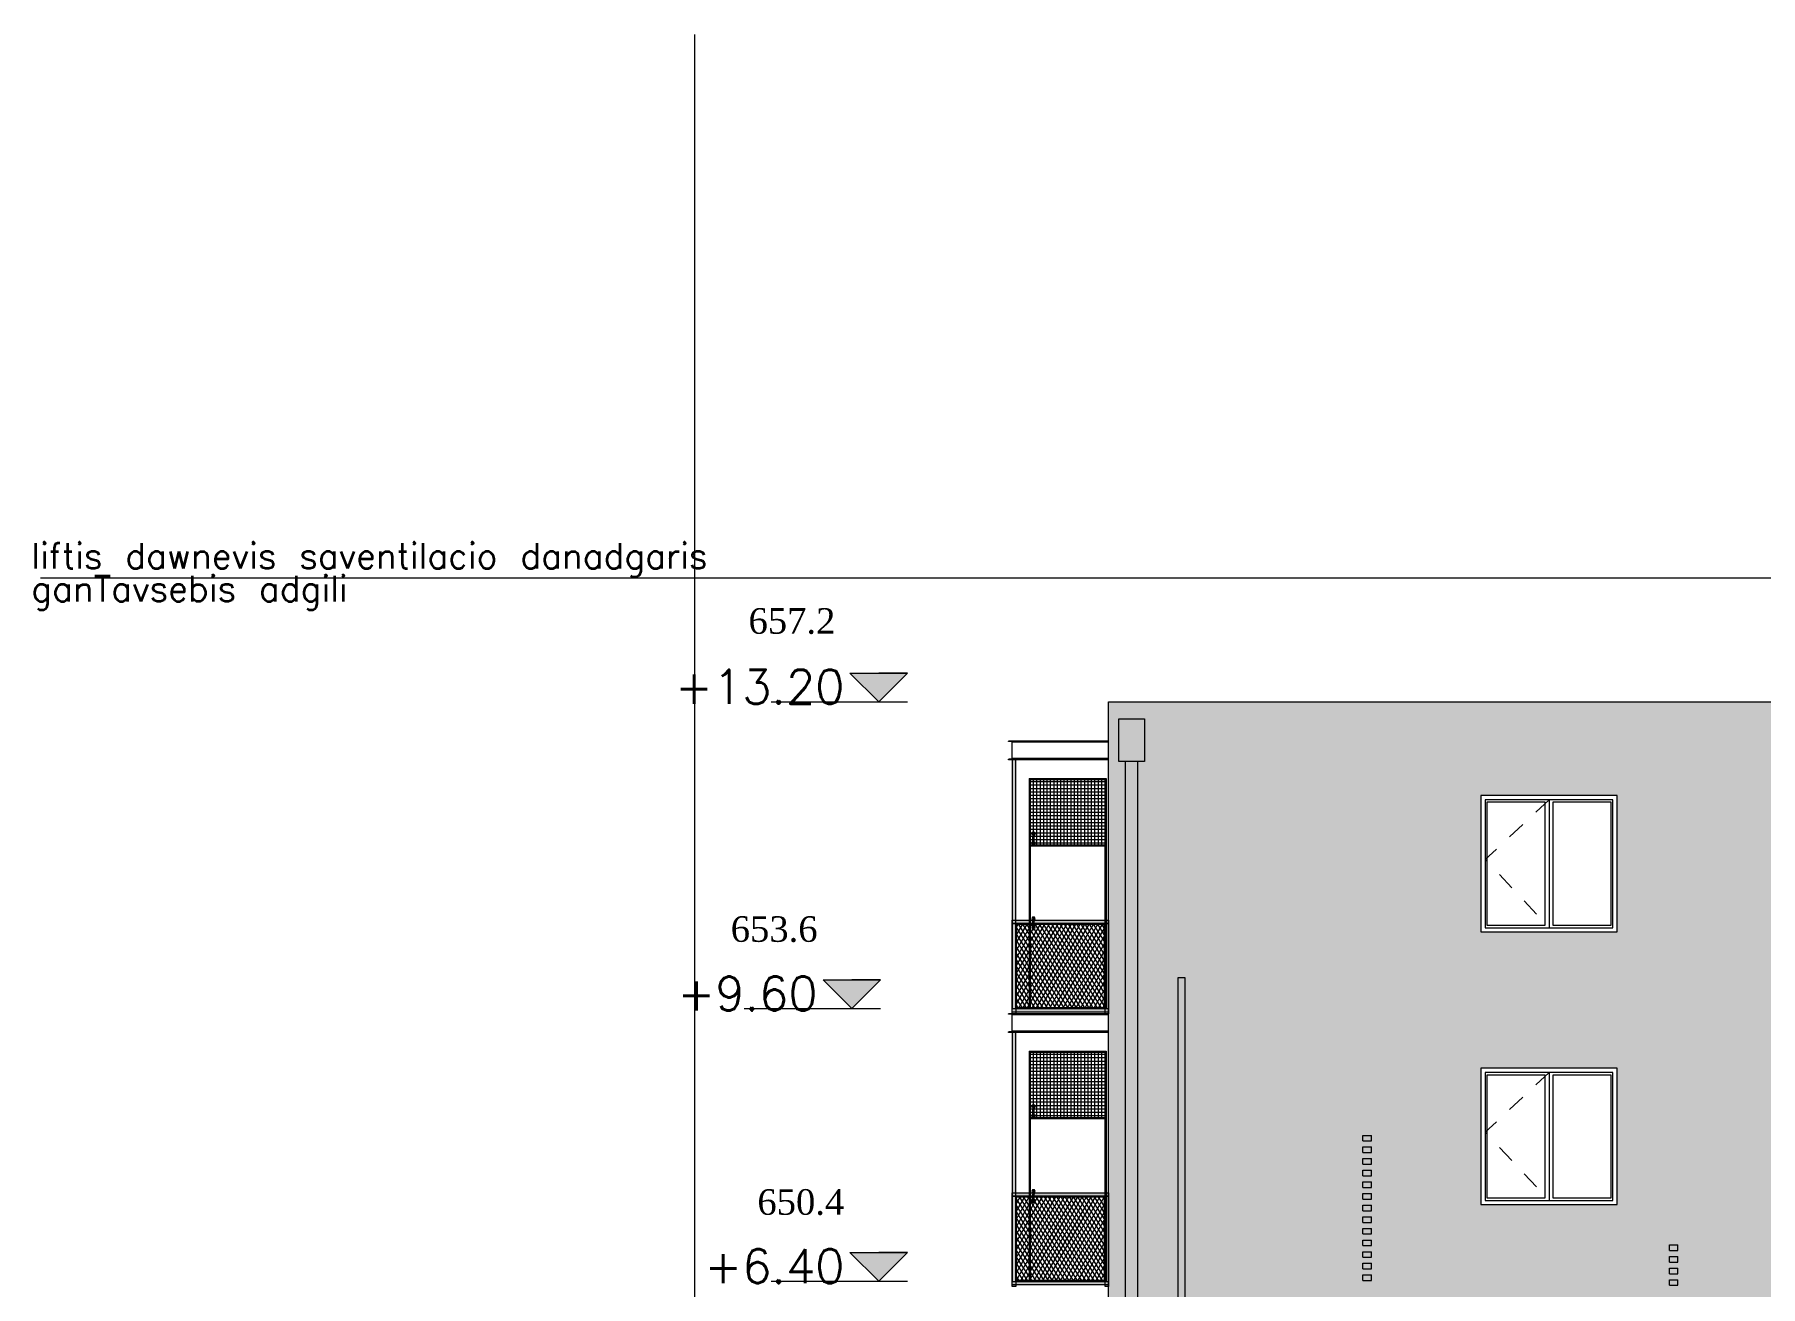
# Model space of a CAD drawing. Header units: millimetres. Extents: x 476244520 to 476657119, y 4620824743 to 4621446928.
# Drawn here: x 476599601 to 476619859, y 4621032306 to 4621046997 of the extents above; entities that cross this region are included whole.
import ezdxf

# ---------------------------------------------------------------- set-up
doc = ezdxf.new("R2010")
doc.units = ezdxf.units.MM
doc.header["$MEASUREMENT"] = 0
doc.linetypes.add('Dashed', pattern=[423.333333, 211.666667, -211.666667])
for name, color, linetype, lineweight in [('0_Pen_No__1_Pen_No__250', 7, 'Continuous', 0), ('0_Pen_No__250_Pen_No__142', 142, 'Continuous', 0), ('0_Pen_No__250_Pen_No__255', 255, 'Continuous', 0), ('0_Pen_No__250_Pen_No__7', 7, 'Continuous', 0), ('0_Pen_No__7_Pen_No__250', 7, 'Continuous', 0), ('2D Drafting - General_Pen_No__7_Pen_No__250', 7, 'Continuous', 0), ('Annotation - Text_Pen_No__7_Pen_No__7_Pen_No__142', 142, 'Continuous', 0), ('New_2D Drafting - General_Pen_No__250', 7, 'Continuous', 0), ('New_2D Drafting - General_Pen_No__30_Pen_No__9_Pen_No__9_Pen_No__255', 255, 'Continuous', 0), ('New_2D Drafting - General_Pen_No__30_Pen_No__9_Pen_No__9_Pen_No__7', 7, 'Continuous', 0), ('New_2D Drafting - General_Pen_No__4', 7, 'Continuous', 0), ('New_2D Drafting - General_Pen_No__7', 7, 'Continuous', 0), ('New_New_piketebi_Pen_No__7_Pen_No__1', 1, 'Continuous', 0), ('New_Structural - Bearing_Pen_No__1', 1, 'Continuous', 0), ('New_Structural - Bearing_Pen_No__250', 7, 'Continuous', 0), ('Structural - Bearing_Pen_No__7', 7, 'Continuous', 0), ('Structural - Bearing_Pen_No__7_Pen_No__7_Pen_No__250', 7, 'Continuous', 0), ('zoma_Pen_No__142', 142, 'Continuous', 0), ('zoma_Pen_No__1_Pen_No__142', 142, 'Continuous', 0), ('zoma_Pen_No__5_Pen_No__142', 142, 'Continuous', 0)]:
    doc.layers.add(name, color=color, linetype=linetype, lineweight=lineweight)
doc.layers.add('New_2D Drafting - General_Pen_No__254', color=7, linetype='Continuous', lineweight=0, true_color=0xcccccc)
doc.layers.add('New_2D Drafting - General_Pen_No__30_Pen_No__9_Pen_No__9_Pen_No__254', color=7, linetype='Continuous', lineweight=0, true_color=0xcccccc)
doc.layers.add('zoma', color=7, linetype='Continuous')
doc.layers.add('zoma_Pen_No__5', color=7, linetype='Continuous')
doc.styles.add('GENERATED_STYLE_2', font='arial.ttf')
doc.styles.add('GENERATED_STYLE_7', font='times.ttf')
doc.dimstyles.new('GENERATED_STYLE__1', dxfattribs={"dimtxt": 200, "dimasz": 64.421331, "dimexe": 0.18, "dimexo": 3, "dimgap": 0.09, "dimtad": 1, "dimtih": 1, "dimtoh": 1, "dimlfac": 0.001, "dimzin": 0, "dimdsep": 46, "dimtxsty": 'GENERATED_STYLE_2', "dimblk": 'ARROWHEAD_2', "dimblk1": 'ARROWHEAD_2', "dimblk2": 'ARROWHEAD_2', "dimcen": 0.09, "dimclrd": 142, "dimclre": 142, "dimclrt": 142, "dimadec": 0, "dimazin": 0, "dimtfac": 1, "dimtdec": 4, "dimtmove": 0, "dimatfit": 3, "dimfxl": 1, "dimtolj": 1, "dimtzin": 0, "dimarcsym": 0})
pattern_1 = [(0, (476844527.15, 4621385791.044), (0, 40), []), (90, (476844527.15, 4621385791.044), (-40, 0), [])]
pattern_2 = [(60, (476844527.15, 4621385791.044), (-38.971143, 22.5), []), (122.833095, (476844527.15, 4621385791.044), (36.8060797, 18.75), [])]

# ---------------------------------------------------------------- blocks, each defined once
blk = doc.blocks.new('*D762', base_point=(476844527, 4621385791))
at = {"layer": 'zoma_Pen_No__142', "color": 142, "linetype": 'Continuous', "lineweight": 0, "transparency": 16777216}
for p, q in [((476612236, 4621021917), (476612277, 4621021917)), ((476612302, 4621021959), (476612253, 4621021874)), ((476612277, 4621021853), (476612277, 4621021980)), ((476612277, 4621021917), (476612677, 4621021917)), ((476612702, 4621021959), (476612653, 4621021874)), ((476612677, 4621021853), (476612677, 4621021980))]:
    blk.add_line(p, q, dxfattribs=at)
at = {"layer": 'zoma_Pen_No__142', "color": 142, "lineweight": 0, "transparency": 16777216, "insert": (476611721, 4621021957), "char_height": 200, "attachment_point": 7, "style": 'GENERATED_STYLE_2'}
blk.add_mtext('\\A1;{\\pql;\\fArial CYR|b0|i0|c204|p34;0.40}', dxfattribs=at)
blk = doc.blocks.new('ARROWHEAD_2')
at = {"color": 0, "linetype": 'Continuous', "lineweight": 0}
for p, q in [((0, 0), (-1, 0)), ((-0.38, -0.66), (0.38, 0.66))]:
    blk.add_line(p, q, dxfattribs=at)
blk = doc.blocks.new('*D763', base_point=(476844527, 4621385791))
at = {"layer": 'zoma_Pen_No__142', "color": 142, "linetype": 'Continuous', "lineweight": 0, "transparency": 16777216}
for p, q in [((476612702, 4621021959), (476612653, 4621021874)), ((476612677, 4621021853), (476612677, 4621021980)), ((476612677, 4621021917), (476619177, 4621021917)), ((476619201, 4621021959), (476619153, 4621021874)), ((476619177, 4621021853), (476619177, 4621021980))]:
    blk.add_line(p, q, dxfattribs=at)
at = {"layer": 'zoma_Pen_No__142', "color": 142, "lineweight": 0, "transparency": 16777216, "char_height": 200, "attachment_point": 7, "style": 'GENERATED_STYLE_2'}
for s, insert in [('\\A1;{\\pql;\\fArial CYR|b0|i0|c204|p34;6.50}', (476615661, 4621021957)), ('\\A1;{\\pql;\\fArial CYR|b0|i0|c204|p34;0.40}', (476618620, 4621021957))]:
    blk.add_mtext(s, dxfattribs=dict(at, insert=insert))
blk = doc.blocks.new('*D764', base_point=(476844527, 4621385791))
at = {"layer": 'zoma_Pen_No__142', "color": 142, "linetype": 'Continuous', "lineweight": 0, "transparency": 16777216}
for p, q in [((476619201, 4621021959), (476619153, 4621021874)), ((476619177, 4621021853), (476619177, 4621021980)), ((476619177, 4621021917), (476619576, 4621021917)), ((476619601, 4621021959), (476619552, 4621021874)), ((476619576, 4621021853), (476619576, 4621021980))]:
    blk.add_line(p, q, dxfattribs=at)
blk = doc.blocks.new('Line_17', base_point=(476625957, 4621040618))
at = {"layer": 'zoma_Pen_No__5_Pen_No__142', "color": 142, "linetype": 'Continuous', "lineweight": 0}
blk.add_line((476625857, 4621040618), (476599671, 4621040618), dxfattribs=at)

msp = doc.modelspace()

# ---------------------------------------------------------------- hatches: boundary and pattern name
at = {"layer": '0_Pen_No__250_Pen_No__142', "linetype": 'Continuous', "lineweight": 0}
for points in [[(476609509.976, 4621039166.379), (476609172.448, 4621039504.073), (476609847.67, 4621039503.908)], [(476609194.234, 4621035566.785), (476608856.706, 4621035904.479), (476609531.928, 4621035904.314)], [(476609509.959, 4621032366.785), (476609172.43, 4621032704.479), (476609847.652, 4621032704.314)]]:
    msp.add_hatch(color=142, dxfattribs=at).paths.add_polyline_path(points)
at = {"layer": '0_Pen_No__250_Pen_No__255', "linetype": 'Continuous', "lineweight": 0, "true_color": 0x3f3f3f}
msp.add_hatch(color=250, dxfattribs=at).paths.add_polyline_path([(476613022.355, 4621023778.606), (476613022.681, 4621035931.235), (476613102.68, 4621035931.235), (476613102.68, 4621035828.834), (476613102.68, 4621023778.606)])
at = {"layer": 'New_2D Drafting - General_Pen_No__254', "linetype": 'Continuous', "lineweight": 0, "true_color": 0xcccccc}
h = msp.add_hatch(dxfattribs=at)
h.set_pattern_fill('GRID_100X100', color=254, style=0, pattern_type=2)
h.set_pattern_definition(pattern_1)
h.paths.add_polyline_path([(476612165.163, 4621037486.029), (476611289.165, 4621037486.029), (476611289.165, 4621038254.029), (476612165.163, 4621038254.029)])
h = msp.add_hatch(dxfattribs=at)
h.set_pattern_fill('GRID_100X100', color=254, style=0, pattern_type=2)
h.set_pattern_definition(pattern_1)
h.paths.add_polyline_path([(476612165.163, 4621034286.029), (476611289.165, 4621034286.029), (476611289.165, 4621035054.029), (476612165.163, 4621035054.029)])
at = {"layer": 'New_2D Drafting - General_Pen_No__30_Pen_No__9_Pen_No__9_Pen_No__254', "linetype": 'Continuous', "lineweight": 0, "true_color": 0xcccccc}
h = msp.add_hatch(dxfattribs=at)
h.set_pattern_fill('BRICK___RUNNING_BOND', color=254, style=0, pattern_type=2)
h.set_pattern_definition([(0, (476622876.87, 4621034175.24), (0, 66.64), []), (90, (476622876.87, 4621034175.24), (-244.8, 0), [66.64, -66.64]), (90, (476622999.27, 4621034241.88), (-244.8, 0), [66.64, -66.64])])
h.paths.add_polyline_path([(476630047.219, 4621038706.026), (476630047.226, 4621028596.024), (476629976.822, 4621028596.024), (476629976.822, 4621025966.681), (476629972.268, 4621025966.024), (476612277.162, 4621025966.024), (476612207.162, 4621025966.024), (476612207.162, 4621029166.014), (476612207.162, 4621039165.621), (476630047.219, 4621039165.617)])
h.paths.add_polyline_path([(476621777.992, 4621031666.024), (476620177.559, 4621031666.024), (476620177.559, 4621030066.024), (476621777.992, 4621030066.024)], flags=0)
h.paths.add_polyline_path([(476621777.558, 4621036466.024), (476620177.559, 4621036466.024), (476620177.559, 4621038066.024), (476621777.558, 4621038066.024)], flags=0)
h.paths.add_polyline_path([(476620177.559, 4621033266.024), (476621777.992, 4621033266.024), (476621777.992, 4621034866.024), (476620177.559, 4621034866.024)], flags=0)
h.paths.add_polyline_path([(476620177.077, 4621026866.024), (476620177.077, 4621028466.024), (476621777.078, 4621028466.024), (476621777.078, 4621026866.024)], flags=0)
h.paths.add_polyline_path([(476618177.219, 4621038066.024), (476616577.219, 4621038066.024), (476616577.219, 4621036466.024), (476618177.219, 4621036466.024)], flags=0)
h.paths.add_polyline_path([(476618177.219, 4621034866.024), (476616577.219, 4621034866.024), (476616577.219, 4621033266.024), (476618177.219, 4621033266.024)], flags=0)
h.paths.add_polyline_path([(476618177.219, 4621031666.024), (476616577.219, 4621031666.024), (476616577.219, 4621030066.024), (476618177.219, 4621030066.024)], flags=0)
h.paths.add_polyline_path([(476618176.823, 4621028466.024), (476616576.823, 4621028466.024), (476616576.823, 4621026866.024), (476618176.823, 4621026866.024)], flags=0)
at = {"layer": 'New_2D Drafting - General_Pen_No__30_Pen_No__9_Pen_No__9_Pen_No__255', "linetype": 'Continuous', "lineweight": 0}
for points in [[(476612627.151, 4621038466.05), (476612327.151, 4621038466.05), (476612327.151, 4621038966.05), (476612627.151, 4621038966.05)], [(476611077.199, 4621038486.029), (476611077.198, 4621035566.029), (476611117.198, 4621035566.029), (476611117.199, 4621038486.029)], [(476612402.151, 4621023682.125), (476612552.151, 4621023703.741), (476612552.151, 4621038466.05), (476612402.151, 4621038466.05)], [(476612207.004, 4621036606.031), (476612207.004, 4621036566.031), (476611077.374, 4621036566.031), (476611077.374, 4621036606.031)], [(476611117.38, 4621035506.029), (476611077.374, 4621035506.029), (476611077.374, 4621036566.031), (476611117.38, 4621036566.031)], [(476611117.38, 4621035566.029), (476611127.38, 4621035576.029), (476611127.38, 4621036556.031), (476611117.38, 4621036566.031)], [(476612156.998, 4621036556.031), (476612166.998, 4621036566.031), (476611117.38, 4621036566.031), (476611127.38, 4621036556.031)], [(476612156.998, 4621035576.029), (476612166.998, 4621035566.029), (476612166.998, 4621036566.031), (476612156.998, 4621036556.031)], [(476612207.004, 4621035506.029), (476612166.998, 4621035506.029), (476612166.998, 4621036566.031), (476612207.004, 4621036566.031)], [(476612207.004, 4621035566.029), (476612207.004, 4621035526.029), (476611077.374, 4621035526.029), (476611077.374, 4621035566.029)], [(476612167.367, 4621035566.029), (476612157.367, 4621035576.029), (476611127.38, 4621035576.029), (476611117.38, 4621035566.029)], [(476611077.199, 4621035286.029), (476611077.198, 4621032366.029), (476611117.198, 4621032366.029), (476611117.199, 4621035286.029)], [(476612207.004, 4621033406.031), (476612207.004, 4621033366.031), (476611077.374, 4621033366.031), (476611077.374, 4621033406.031)], [(476611117.38, 4621032306.029), (476611077.374, 4621032306.029), (476611077.374, 4621033366.031), (476611117.38, 4621033366.031)], [(476611117.38, 4621032366.029), (476611127.38, 4621032376.029), (476611127.38, 4621033356.031), (476611117.38, 4621033366.031)], [(476612156.998, 4621033356.031), (476612166.998, 4621033366.031), (476611117.38, 4621033366.031), (476611127.38, 4621033356.031)], [(476612156.998, 4621032376.029), (476612166.998, 4621032366.029), (476612166.998, 4621033366.031), (476612156.998, 4621033356.031)], [(476612207.004, 4621032306.029), (476612166.998, 4621032306.029), (476612166.998, 4621033366.031), (476612207.004, 4621033366.031)], [(476612207.004, 4621032366.029), (476612207.004, 4621032326.029), (476611077.374, 4621032326.029), (476611077.374, 4621032366.029)], [(476612167.367, 4621032366.029), (476612157.367, 4621032376.029), (476611127.38, 4621032376.029), (476611117.38, 4621032366.029)]]:
    msp.add_hatch(color=255, dxfattribs=at).paths.add_polyline_path(points)
at = {"layer": 'New_2D Drafting - General_Pen_No__7', "linetype": 'Continuous', "lineweight": 0}
h = msp.add_hatch(dxfattribs=at)
h.set_pattern_fill('BATT_INSULATION', style=0, pattern_type=2)
h.set_pattern_definition(pattern_2)
h.paths.add_polyline_path([(476611127.38, 4621036556.031), (476612156.998, 4621036556.031), (476612156.998, 4621035576.029), (476611127.38, 4621035576.029)])
h = msp.add_hatch(dxfattribs=at)
h.set_pattern_fill('BATT_INSULATION', style=0, pattern_type=2)
h.set_pattern_definition(pattern_2)
h.paths.add_polyline_path([(476611127.38, 4621033356.031), (476612156.998, 4621033356.031), (476612156.998, 4621032376.029), (476611127.38, 4621032376.029)])

# ---------------------------------------------------------------- linework, layer by layer
at = {"layer": '0_Pen_No__1_Pen_No__250', "color": 7, "linetype": 'Continuous', "lineweight": 0, "flags": 128}
for points in [[(476609509.976, 4621039166.379), (476609172.448, 4621039504.073), (476609510.059, 4621039503.99)], [(476609509.976, 4621039166.379), (476609847.67, 4621039503.908), (476609510.059, 4621039503.99)], [(476608247.587, 4621039166.687), (476609847.587, 4621039166.297)], [(476609194.234, 4621035566.785), (476608856.706, 4621035904.479), (476609194.317, 4621035904.396)], [(476609194.234, 4621035566.785), (476609531.928, 4621035904.314), (476609194.317, 4621035904.396)], [(476607931.845, 4621035567.093), (476609531.845, 4621035566.703)], [(476609509.959, 4621032366.785), (476609172.43, 4621032704.479), (476609510.041, 4621032704.396)], [(476609509.959, 4621032366.785), (476609847.652, 4621032704.314), (476609510.041, 4621032704.396)], [(476608247.57, 4621032367.093), (476609847.57, 4621032366.703)]]:
    msp.add_lwpolyline(points, dxfattribs=at)
at = {"layer": '0_Pen_No__250_Pen_No__142', "color": 142, "linetype": 'Continuous', "lineweight": 0, "flags": 128}
for points in [[(476609509.976, 4621039166.379), (476609172.448, 4621039504.073), (476609847.67, 4621039503.908)], [(476609194.234, 4621035566.785), (476608856.706, 4621035904.479), (476609531.928, 4621035904.314)], [(476609509.959, 4621032366.785), (476609172.43, 4621032704.479), (476609847.652, 4621032704.314)]]:
    msp.add_lwpolyline(points, close=True, dxfattribs=at)
at = {"layer": '0_Pen_No__250_Pen_No__7', "color": 7, "linetype": 'Continuous', "lineweight": 0, "flags": 128}
msp.add_lwpolyline([(476613022.355, 4621023778.606), (476613022.681, 4621035931.235), (476613102.68, 4621035931.235), (476613102.68, 4621035828.834), (476613102.68, 4621023778.606)], close=True, dxfattribs=at)
at = {"layer": '0_Pen_No__7_Pen_No__250', "color": 7, "linetype": 'Continuous', "lineweight": 0, "flags": 128}
for points in [[(476618177.219, 4621038066.024), (476616577.219, 4621038066.024), (476616577.219, 4621036466.024), (476618177.219, 4621036466.024)], [(476618177.219, 4621034866.024), (476616577.219, 4621034866.024), (476616577.219, 4621033266.024), (476618177.219, 4621033266.024)]]:
    msp.add_lwpolyline(points, close=True, dxfattribs=at)
at = {"layer": '2D Drafting - General_Pen_No__7_Pen_No__250', "color": 7, "linetype": 'Dashed', "lineweight": 0, "flags": 128}
for points in [[(476617377.596, 4621038016.62), (476616627.425, 4621037316.803), (476617377.159, 4621036516.024)], [(476617377.596, 4621034816.62), (476616627.425, 4621034116.803), (476617377.159, 4621033316.024)]]:
    msp.add_lwpolyline(points, dxfattribs=at)
at = {"layer": 'New_2D Drafting - General_Pen_No__250', "color": 7, "linetype": 'Continuous', "lineweight": 0, "flags": 128}
for points in [[(476612165.163, 4621037486.029), (476611289.165, 4621037486.029), (476611289.165, 4621038254.029), (476612165.163, 4621038254.029)], [(476612165.163, 4621034286.029), (476611289.165, 4621034286.029), (476611289.165, 4621035054.029), (476612165.163, 4621035054.029)]]:
    msp.add_lwpolyline(points, close=True, dxfattribs=at)
at = {"layer": 'New_2D Drafting - General_Pen_No__30_Pen_No__9_Pen_No__9_Pen_No__7', "color": 7, "linetype": 'Continuous', "lineweight": 0, "flags": 128}
for points in [[(476630047.219, 4621038706.026), (476630047.226, 4621028596.024), (476629976.822, 4621028596.024), (476629976.822, 4621025966.681), (476629972.268, 4621025966.024), (476612277.162, 4621025966.024), (476612207.162, 4621025966.024), (476612207.162, 4621029166.014), (476612207.162, 4621039165.621), (476630047.219, 4621039165.617)], [(476612627.151, 4621038466.05), (476612327.151, 4621038466.05), (476612327.151, 4621038966.05), (476612627.151, 4621038966.05)], [(476611077.199, 4621038486.029), (476611077.198, 4621035566.029), (476611117.198, 4621035566.029), (476611117.199, 4621038486.029)], [(476612402.151, 4621023682.125), (476612552.151, 4621023703.741), (476612552.151, 4621038466.05), (476612402.151, 4621038466.05)], [(476618177.219, 4621038066.024), (476616577.219, 4621038066.024), (476616577.219, 4621036466.024), (476618177.219, 4621036466.024)], [(476612207.004, 4621036606.031), (476612207.004, 4621036566.031), (476611077.374, 4621036566.031), (476611077.374, 4621036606.031)], [(476611117.38, 4621035506.029), (476611077.374, 4621035506.029), (476611077.374, 4621036566.031), (476611117.38, 4621036566.031)], [(476611117.38, 4621035566.029), (476611127.38, 4621035576.029), (476611127.38, 4621036556.031), (476611117.38, 4621036566.031)], [(476612156.998, 4621036556.031), (476612166.998, 4621036566.031), (476611117.38, 4621036566.031), (476611127.38, 4621036556.031)], [(476612156.998, 4621035576.029), (476612166.998, 4621035566.029), (476612166.998, 4621036566.031), (476612156.998, 4621036556.031)], [(476612207.004, 4621035506.029), (476612166.998, 4621035506.029), (476612166.998, 4621036566.031), (476612207.004, 4621036566.031)], [(476612207.004, 4621035566.029), (476612207.004, 4621035526.029), (476611077.374, 4621035526.029), (476611077.374, 4621035566.029)], [(476612167.367, 4621035566.029), (476612157.367, 4621035576.029), (476611127.38, 4621035576.029), (476611117.38, 4621035566.029)], [(476611077.199, 4621035286.029), (476611077.198, 4621032366.029), (476611117.198, 4621032366.029), (476611117.199, 4621035286.029)], [(476618177.219, 4621034866.024), (476616577.219, 4621034866.024), (476616577.219, 4621033266.024), (476618177.219, 4621033266.024)], [(476612207.004, 4621033406.031), (476612207.004, 4621033366.031), (476611077.374, 4621033366.031), (476611077.374, 4621033406.031)], [(476611117.38, 4621032306.029), (476611077.374, 4621032306.029), (476611077.374, 4621033366.031), (476611117.38, 4621033366.031)], [(476611117.38, 4621032366.029), (476611127.38, 4621032376.029), (476611127.38, 4621033356.031), (476611117.38, 4621033366.031)], [(476612156.998, 4621033356.031), (476612166.998, 4621033366.031), (476611117.38, 4621033366.031), (476611127.38, 4621033356.031)], [(476612156.998, 4621032376.029), (476612166.998, 4621032366.029), (476612166.998, 4621033366.031), (476612156.998, 4621033356.031)], [(476612207.004, 4621032306.029), (476612166.998, 4621032306.029), (476612166.998, 4621033366.031), (476612207.004, 4621033366.031)], [(476612207.004, 4621032366.029), (476612207.004, 4621032326.029), (476611077.374, 4621032326.029), (476611077.374, 4621032366.029)], [(476612167.367, 4621032366.029), (476612157.367, 4621032376.029), (476611127.38, 4621032376.029), (476611117.38, 4621032366.029)]]:
    msp.add_lwpolyline(points, close=True, dxfattribs=at)
at = {"layer": 'New_2D Drafting - General_Pen_No__4', "color": 7, "linetype": 'Continuous', "lineweight": 0, "flags": 128}
for points in [[(476611127.38, 4621036556.031), (476612156.998, 4621036556.031), (476612156.998, 4621035576.029), (476611127.38, 4621035576.029)], [(476611127.38, 4621033356.031), (476612156.998, 4621033356.031), (476612156.998, 4621032376.029), (476611127.38, 4621032376.029)]]:
    msp.add_lwpolyline(points, close=True, dxfattribs=at)
at = {"layer": 'New_Structural - Bearing_Pen_No__1', "color": 1, "linetype": 'Continuous', "lineweight": 0}
msp.add_line((476607347.162, 4621046996.649), (476607347.162, 4621020265.322), dxfattribs=at)
at = {"layer": 'New_Structural - Bearing_Pen_No__250', "color": 7, "linetype": 'Continuous', "lineweight": 0}
for p, q in [((476611277.165, 4621038266.029), (476611277.164, 4621037486.029)), ((476611277.165, 4621038266.029), (476612177.163, 4621038266.029)), ((476611289.164, 4621037486.029), (476611289.165, 4621038254.029)), ((476611289.165, 4621038254.029), (476612165.163, 4621038254.029)), ((476612165.163, 4621038254.029), (476612165.163, 4621037486.029)), ((476612177.163, 4621038266.029), (476612177.163, 4621037486.029)), ((476611306.093, 4621037621.029), (476611308.773, 4621037631.029)), ((476611308.773, 4621037611.029), (476611306.093, 4621037621.029)), ((476611306.093, 4621037511.029), (476611308.773, 4621037521.029)), ((476611308.773, 4621037501.029), (476611306.093, 4621037511.029)), ((476611308.773, 4621037631.029), (476611316.093, 4621037638.349)), ((476611316.093, 4621037603.708), (476611308.773, 4621037611.029)), ((476611308.773, 4621037521.029), (476611316.093, 4621037528.349)), ((476611316.093, 4621037493.708), (476611308.773, 4621037501.029)), ((476611316.093, 4621037638.349), (476611326.093, 4621037641.029)), ((476611319.093, 4621037602.905), (476611316.093, 4621037603.708)), ((476611316.093, 4621037528.349), (476611319.093, 4621037529.153)), ((476611326.093, 4621037491.029), (476611316.093, 4621037493.708)), ((476611319.093, 4621037621.029), (476611320.031, 4621037624.529)), ((476611319.093, 4621037621.029), (476611319.093, 4621037617.01)), ((476611319.093, 4621037617.01), (476611319.093, 4621037606.029)), ((476611319.093, 4621037606.029), (476611319.093, 4621037591.029)), ((476611319.093, 4621037541.029), (476611319.093, 4621037591.029)), ((476611319.093, 4621037526.029), (476611319.093, 4621037541.029)), ((476611319.093, 4621037515.048), (476611319.093, 4621037526.029)), ((476611319.093, 4621037511.029), (476611319.093, 4621037515.048)), ((476611320.031, 4621037507.529), (476611319.093, 4621037511.029)), ((476611320.031, 4621037624.529), (476611322.593, 4621037627.091)), ((476611322.593, 4621037504.967), (476611320.031, 4621037507.529)), ((476611322.593, 4621037627.091), (476611326.093, 4621037628.029)), ((476611326.093, 4621037504.029), (476611322.593, 4621037504.967)), ((476611326.093, 4621037641.029), (476611336.093, 4621037638.349)), ((476611326.093, 4621037628.029), (476611329.593, 4621037627.091)), ((476611329.593, 4621037504.967), (476611326.093, 4621037504.029)), ((476611336.093, 4621037493.708), (476611326.093, 4621037491.029)), ((476611329.593, 4621037627.091), (476611332.156, 4621037624.529)), ((476611332.156, 4621037507.529), (476611329.593, 4621037504.967)), ((476611332.156, 4621037624.529), (476611333.093, 4621037621.029)), ((476611333.093, 4621037511.029), (476611332.156, 4621037507.529)), ((476611333.093, 4621037621.029), (476611333.093, 4621037617.01)), ((476611333.093, 4621037617.01), (476611333.093, 4621037606.029)), ((476611333.093, 4621037606.029), (476611333.093, 4621037591.029)), ((476611336.093, 4621037603.708), (476611333.093, 4621037602.905)), ((476611333.093, 4621037541.029), (476611333.093, 4621037591.029)), ((476611333.093, 4621037526.029), (476611333.093, 4621037541.029)), ((476611333.093, 4621037529.153), (476611336.093, 4621037528.349)), ((476611333.093, 4621037515.048), (476611333.093, 4621037526.029)), ((476611333.093, 4621037511.029), (476611333.093, 4621037515.048)), ((476611336.093, 4621037638.349), (476611343.414, 4621037631.029)), ((476611343.414, 4621037611.029), (476611336.093, 4621037603.708)), ((476611336.093, 4621037528.349), (476611343.414, 4621037521.029)), ((476611343.414, 4621037501.029), (476611336.093, 4621037493.708)), ((476611343.414, 4621037631.029), (476611346.093, 4621037621.029)), ((476611346.093, 4621037621.029), (476611343.414, 4621037611.029)), ((476611343.414, 4621037521.029), (476611346.093, 4621037511.029)), ((476611346.093, 4621037511.029), (476611343.414, 4621037501.029)), ((476611277.164, 4621037486.029), (476611277.163, 4621035566.029)), ((476611277.164, 4621037486.029), (476612177.163, 4621037486.029)), ((476612177.163, 4621037474.029), (476611277.164, 4621037474.029)), ((476611289.163, 4621035566.029), (476611289.164, 4621037486.029)), ((476612165.163, 4621037486.029), (476612165.162, 4621035566.029)), ((476612165.163, 4621037486.029), (476612177.163, 4621037486.029)), ((476612177.163, 4621037486.029), (476612177.162, 4621035566.029)), ((476611308.772, 4621036631.029), (476611306.093, 4621036621.029)), ((476611306.093, 4621036621.029), (476611308.772, 4621036611.029)), ((476611308.772, 4621036521.029), (476611306.093, 4621036511.029)), ((476611306.093, 4621036511.029), (476611308.772, 4621036501.029)), ((476611316.093, 4621036638.349), (476611308.772, 4621036631.029)), ((476611308.772, 4621036611.029), (476611316.093, 4621036603.708)), ((476611316.093, 4621036528.349), (476611308.772, 4621036521.029)), ((476611308.772, 4621036501.029), (476611316.093, 4621036493.708)), ((476611326.093, 4621036641.029), (476611316.093, 4621036638.349)), ((476611316.093, 4621036603.708), (476611319.093, 4621036602.905)), ((476611319.093, 4621036529.153), (476611316.093, 4621036528.349)), ((476611316.093, 4621036493.708), (476611326.093, 4621036491.029)), ((476611320.031, 4621036624.529), (476611319.093, 4621036621.029)), ((476611319.093, 4621036621.029), (476611319.093, 4621036617.01)), ((476611319.093, 4621036617.01), (476611319.093, 4621036606.029)), ((476611319.093, 4621036606.029), (476611319.093, 4621036591.029)), ((476611319.093, 4621036541.029), (476611319.093, 4621036591.029)), ((476611319.093, 4621036526.029), (476611319.093, 4621036541.029)), ((476611319.093, 4621036515.048), (476611319.093, 4621036526.029)), ((476611319.093, 4621036511.029), (476611319.093, 4621036515.048)), ((476611319.093, 4621036511.029), (476611320.031, 4621036507.529)), ((476611322.593, 4621036627.091), (476611320.031, 4621036624.529)), ((476611320.031, 4621036507.529), (476611322.593, 4621036504.967)), ((476611326.093, 4621036628.029), (476611322.593, 4621036627.091)), ((476611322.593, 4621036504.967), (476611326.093, 4621036504.029)), ((476611336.093, 4621036638.349), (476611326.093, 4621036641.029)), ((476611329.593, 4621036627.091), (476611326.093, 4621036628.029)), ((476611326.093, 4621036504.029), (476611329.593, 4621036504.967)), ((476611326.093, 4621036491.029), (476611336.093, 4621036493.708)), ((476611332.155, 4621036624.529), (476611329.593, 4621036627.091)), ((476611329.593, 4621036504.967), (476611332.155, 4621036507.529)), ((476611333.093, 4621036621.029), (476611332.155, 4621036624.529)), ((476611332.155, 4621036507.529), (476611333.093, 4621036511.029)), ((476611333.093, 4621036621.029), (476611333.093, 4621036617.01)), ((476611333.093, 4621036617.01), (476611333.093, 4621036606.029)), ((476611333.093, 4621036606.029), (476611333.093, 4621036591.029)), ((476611333.093, 4621036602.905), (476611336.093, 4621036603.708)), ((476611333.093, 4621036541.029), (476611333.093, 4621036591.029)), ((476611333.093, 4621036526.029), (476611333.093, 4621036541.029)), ((476611336.093, 4621036528.349), (476611333.093, 4621036529.153)), ((476611333.093, 4621036515.048), (476611333.093, 4621036526.029)), ((476611333.093, 4621036511.029), (476611333.093, 4621036515.048)), ((476611343.413, 4621036631.029), (476611336.093, 4621036638.349)), ((476611336.093, 4621036603.708), (476611343.413, 4621036611.029)), ((476611343.413, 4621036521.029), (476611336.093, 4621036528.349)), ((476611336.093, 4621036493.708), (476611343.413, 4621036501.029)), ((476611346.093, 4621036621.029), (476611343.413, 4621036631.029)), ((476611343.413, 4621036611.029), (476611346.093, 4621036621.029)), ((476611346.093, 4621036511.029), (476611343.413, 4621036521.029)), ((476611343.413, 4621036501.029), (476611346.093, 4621036511.029)), ((476612045.294, 4621035566.029), (476612057.294, 4621035566.029)), ((476611277.165, 4621035066.029), (476611277.164, 4621034286.029)), ((476611277.165, 4621035066.029), (476612177.163, 4621035066.029)), ((476612177.163, 4621035066.029), (476612177.163, 4621034286.029)), ((476611289.164, 4621034286.029), (476611289.165, 4621035054.029)), ((476611289.165, 4621035054.029), (476612165.163, 4621035054.029)), ((476612165.163, 4621035054.029), (476612165.163, 4621034286.029)), ((476611277.164, 4621034286.029), (476611277.163, 4621032366.029)), ((476611277.164, 4621034286.029), (476612177.163, 4621034286.029)), ((476612177.163, 4621034274.029), (476611277.164, 4621034274.029)), ((476611289.163, 4621032366.029), (476611289.164, 4621034286.029)), ((476611306.093, 4621034421.029), (476611308.773, 4621034431.029)), ((476611308.773, 4621034411.029), (476611306.093, 4621034421.029)), ((476611306.093, 4621034311.029), (476611308.773, 4621034321.029)), ((476611308.773, 4621034301.029), (476611306.093, 4621034311.029)), ((476611308.773, 4621034431.029), (476611316.093, 4621034438.349)), ((476611316.093, 4621034403.708), (476611308.773, 4621034411.029)), ((476611308.773, 4621034321.029), (476611316.093, 4621034328.349)), ((476611316.093, 4621034293.708), (476611308.773, 4621034301.029)), ((476611316.093, 4621034438.349), (476611326.093, 4621034441.029)), ((476611319.093, 4621034402.905), (476611316.093, 4621034403.708)), ((476611316.093, 4621034328.349), (476611319.093, 4621034329.153)), ((476611326.093, 4621034291.029), (476611316.093, 4621034293.708)), ((476611319.093, 4621034421.029), (476611320.031, 4621034424.529)), ((476611319.093, 4621034421.029), (476611319.093, 4621034417.01)), ((476611319.093, 4621034417.01), (476611319.093, 4621034406.029)), ((476611319.093, 4621034406.029), (476611319.093, 4621034391.029)), ((476611319.093, 4621034341.029), (476611319.093, 4621034391.029)), ((476611319.093, 4621034326.029), (476611319.093, 4621034341.029)), ((476611319.093, 4621034315.048), (476611319.093, 4621034326.029)), ((476611319.093, 4621034311.029), (476611319.093, 4621034315.048)), ((476611320.031, 4621034307.529), (476611319.093, 4621034311.029)), ((476611320.031, 4621034424.529), (476611322.593, 4621034427.091)), ((476611322.593, 4621034304.967), (476611320.031, 4621034307.529)), ((476611322.593, 4621034427.091), (476611326.093, 4621034428.029)), ((476611326.093, 4621034304.029), (476611322.593, 4621034304.967)), ((476611326.093, 4621034441.029), (476611336.093, 4621034438.349)), ((476611326.093, 4621034428.029), (476611329.593, 4621034427.091)), ((476611329.593, 4621034304.967), (476611326.093, 4621034304.029)), ((476611336.093, 4621034293.708), (476611326.093, 4621034291.029)), ((476611329.593, 4621034427.091), (476611332.156, 4621034424.529)), ((476611332.156, 4621034307.529), (476611329.593, 4621034304.967)), ((476611332.156, 4621034424.529), (476611333.093, 4621034421.029)), ((476611333.093, 4621034311.029), (476611332.156, 4621034307.529)), ((476611333.093, 4621034421.029), (476611333.093, 4621034417.01)), ((476611333.093, 4621034417.01), (476611333.093, 4621034406.029)), ((476611333.093, 4621034406.029), (476611333.093, 4621034391.029)), ((476611336.093, 4621034403.708), (476611333.093, 4621034402.905)), ((476611333.093, 4621034341.029), (476611333.093, 4621034391.029)), ((476611333.093, 4621034326.029), (476611333.093, 4621034341.029)), ((476611333.093, 4621034329.153), (476611336.093, 4621034328.349)), ((476611333.093, 4621034315.048), (476611333.093, 4621034326.029)), ((476611333.093, 4621034311.029), (476611333.093, 4621034315.048)), ((476611336.093, 4621034438.349), (476611343.414, 4621034431.029)), ((476611343.414, 4621034411.029), (476611336.093, 4621034403.708)), ((476611336.093, 4621034328.349), (476611343.414, 4621034321.029)), ((476611343.414, 4621034301.029), (476611336.093, 4621034293.708)), ((476611343.414, 4621034431.029), (476611346.093, 4621034421.029)), ((476611346.093, 4621034421.029), (476611343.414, 4621034411.029)), ((476611343.414, 4621034321.029), (476611346.093, 4621034311.029)), ((476611346.093, 4621034311.029), (476611343.414, 4621034301.029)), ((476612165.163, 4621034286.029), (476612165.162, 4621032366.029)), ((476612165.163, 4621034286.029), (476612177.163, 4621034286.029)), ((476612177.163, 4621034286.029), (476612177.162, 4621032366.029)), ((476615192.088, 4621034079.274), (476615291.761, 4621034079.274)), ((476615192.088, 4621034014.274), (476615192.088, 4621034079.274)), ((476615291.761, 4621034014.274), (476615291.761, 4621034079.274)), ((476615192.088, 4621034014.274), (476615291.761, 4621034014.274)), ((476615192.088, 4621033942.757), (476615291.761, 4621033942.757)), ((476615192.088, 4621033877.757), (476615192.088, 4621033942.757)), ((476615192.088, 4621033877.757), (476615291.761, 4621033877.757)), ((476615291.761, 4621033877.757), (476615291.761, 4621033942.757)), ((476615192.088, 4621033806.24), (476615291.761, 4621033806.24)), ((476615192.088, 4621033741.24), (476615192.088, 4621033806.24)), ((476615192.088, 4621033741.24), (476615291.761, 4621033741.24)), ((476615192.088, 4621033669.722), (476615291.761, 4621033669.722)), ((476615192.088, 4621033604.722), (476615192.088, 4621033669.722)), ((476615291.761, 4621033741.24), (476615291.761, 4621033806.24)), ((476615291.761, 4621033604.722), (476615291.761, 4621033669.722)), ((476611326.093, 4621033441.029), (476611316.093, 4621033438.349)), ((476611336.093, 4621033438.349), (476611326.093, 4621033441.029)), ((476615192.088, 4621033604.722), (476615291.761, 4621033604.722)), ((476615192.088, 4621033533.205), (476615291.761, 4621033533.205)), ((476615192.088, 4621033468.205), (476615192.088, 4621033533.205)), ((476615192.088, 4621033468.205), (476615291.761, 4621033468.205)), ((476615291.761, 4621033468.205), (476615291.761, 4621033533.205)), ((476611308.772, 4621033431.029), (476611306.093, 4621033421.029)), ((476611306.093, 4621033421.029), (476611308.772, 4621033411.029)), ((476611308.772, 4621033321.029), (476611306.093, 4621033311.029)), ((476611306.093, 4621033311.029), (476611308.772, 4621033301.029)), ((476611316.093, 4621033438.349), (476611308.772, 4621033431.029)), ((476611308.772, 4621033411.029), (476611316.093, 4621033403.708)), ((476611316.093, 4621033328.349), (476611308.772, 4621033321.029)), ((476611308.772, 4621033301.029), (476611316.093, 4621033293.708)), ((476611316.093, 4621033403.708), (476611319.093, 4621033402.905)), ((476611319.093, 4621033329.153), (476611316.093, 4621033328.349)), ((476611316.093, 4621033293.708), (476611326.093, 4621033291.029)), ((476611320.031, 4621033424.529), (476611319.093, 4621033421.029)), ((476611319.093, 4621033421.029), (476611319.093, 4621033417.01)), ((476611319.093, 4621033417.01), (476611319.093, 4621033406.029)), ((476611319.093, 4621033406.029), (476611319.093, 4621033391.029)), ((476611319.093, 4621033341.029), (476611319.093, 4621033391.029)), ((476611319.093, 4621033326.029), (476611319.093, 4621033341.029)), ((476611319.093, 4621033315.048), (476611319.093, 4621033326.029)), ((476611319.093, 4621033311.029), (476611319.093, 4621033315.048)), ((476611319.093, 4621033311.029), (476611320.031, 4621033307.529)), ((476611322.593, 4621033427.091), (476611320.031, 4621033424.529)), ((476611320.031, 4621033307.529), (476611322.593, 4621033304.967)), ((476611326.093, 4621033428.029), (476611322.593, 4621033427.091)), ((476611322.593, 4621033304.967), (476611326.093, 4621033304.029)), ((476611329.593, 4621033427.091), (476611326.093, 4621033428.029)), ((476611326.093, 4621033304.029), (476611329.593, 4621033304.967)), ((476611326.093, 4621033291.029), (476611336.093, 4621033293.708)), ((476611332.155, 4621033424.529), (476611329.593, 4621033427.091)), ((476611329.593, 4621033304.967), (476611332.155, 4621033307.529)), ((476611333.093, 4621033421.029), (476611332.155, 4621033424.529)), ((476611332.155, 4621033307.529), (476611333.093, 4621033311.029)), ((476611333.093, 4621033421.029), (476611333.093, 4621033417.01)), ((476611333.093, 4621033417.01), (476611333.093, 4621033406.029)), ((476611333.093, 4621033406.029), (476611333.093, 4621033391.029)), ((476611333.093, 4621033402.905), (476611336.093, 4621033403.708)), ((476611333.093, 4621033341.029), (476611333.093, 4621033391.029)), ((476611333.093, 4621033326.029), (476611333.093, 4621033341.029)), ((476611336.093, 4621033328.349), (476611333.093, 4621033329.153)), ((476611333.093, 4621033315.048), (476611333.093, 4621033326.029)), ((476611333.093, 4621033311.029), (476611333.093, 4621033315.048)), ((476611343.413, 4621033431.029), (476611336.093, 4621033438.349)), ((476611336.093, 4621033403.708), (476611343.413, 4621033411.029)), ((476611343.413, 4621033321.029), (476611336.093, 4621033328.349)), ((476611336.093, 4621033293.708), (476611343.413, 4621033301.029)), ((476611346.093, 4621033421.029), (476611343.413, 4621033431.029)), ((476611343.413, 4621033411.029), (476611346.093, 4621033421.029)), ((476611346.093, 4621033311.029), (476611343.413, 4621033321.029)), ((476611343.413, 4621033301.029), (476611346.093, 4621033311.029)), ((476615192.088, 4621033396.688), (476615291.761, 4621033396.688)), ((476615192.088, 4621033331.688), (476615192.088, 4621033396.688)), ((476615192.088, 4621033331.688), (476615291.761, 4621033331.688)), ((476615192.088, 4621033260.17), (476615291.761, 4621033260.17)), ((476615192.088, 4621033195.17), (476615192.088, 4621033260.17)), ((476615291.761, 4621033331.688), (476615291.761, 4621033396.688)), ((476615291.761, 4621033195.17), (476615291.761, 4621033260.17)), ((476615192.088, 4621033195.17), (476615291.761, 4621033195.17)), ((476615192.088, 4621033123.653), (476615291.761, 4621033123.653)), ((476615192.088, 4621033058.653), (476615192.088, 4621033123.653)), ((476615192.088, 4621033058.653), (476615291.761, 4621033058.653)), ((476615291.761, 4621033058.653), (476615291.761, 4621033123.653)), ((476615192.088, 4621032987.136), (476615291.761, 4621032987.136)), ((476615192.088, 4621032922.136), (476615192.088, 4621032987.136)), ((476615192.088, 4621032922.136), (476615291.761, 4621032922.136)), ((476615192.088, 4621032850.619), (476615291.761, 4621032850.619)), ((476615192.088, 4621032785.619), (476615192.088, 4621032850.619)), ((476615291.761, 4621032922.136), (476615291.761, 4621032987.136)), ((476615291.761, 4621032785.619), (476615291.761, 4621032850.619)), ((476615192.088, 4621032785.619), (476615291.761, 4621032785.619)), ((476615192.088, 4621032714.101), (476615291.761, 4621032714.101)), ((476615192.088, 4621032649.101), (476615192.088, 4621032714.101)), ((476615192.088, 4621032649.101), (476615291.761, 4621032649.101)), ((476615291.761, 4621032649.101), (476615291.761, 4621032714.101)), ((476618789.695, 4621032794.164), (476618889.368, 4621032794.164)), ((476618789.695, 4621032729.164), (476618789.695, 4621032794.164)), ((476618789.695, 4621032729.164), (476618889.368, 4621032729.164)), ((476618789.695, 4621032657.646), (476618889.368, 4621032657.646)), ((476618789.695, 4621032592.646), (476618789.695, 4621032657.646)), ((476618889.368, 4621032729.164), (476618889.368, 4621032794.164)), ((476618889.368, 4621032592.646), (476618889.368, 4621032657.646)), ((476615192.088, 4621032577.584), (476615291.761, 4621032577.584)), ((476615192.088, 4621032512.584), (476615192.088, 4621032577.584)), ((476615192.088, 4621032512.584), (476615291.761, 4621032512.584)), ((476615192.088, 4621032441.067), (476615291.761, 4621032441.067)), ((476615192.088, 4621032376.067), (476615192.088, 4621032441.067)), ((476615291.761, 4621032512.584), (476615291.761, 4621032577.584)), ((476615291.761, 4621032376.067), (476615291.761, 4621032441.067)), ((476618789.695, 4621032592.646), (476618889.368, 4621032592.646)), ((476618789.695, 4621032521.129), (476618889.368, 4621032521.129)), ((476618789.695, 4621032456.129), (476618789.695, 4621032521.129)), ((476618789.695, 4621032456.129), (476618889.368, 4621032456.129)), ((476618889.368, 4621032456.129), (476618889.368, 4621032521.129)), ((476612045.294, 4621032366.029), (476612057.294, 4621032366.029)), ((476615192.088, 4621032376.067), (476615291.761, 4621032376.067)), ((476618789.695, 4621032384.612), (476618889.368, 4621032384.612)), ((476618789.695, 4621032319.612), (476618789.695, 4621032384.612)), ((476618789.695, 4621032319.612), (476618889.368, 4621032319.612)), ((476618889.368, 4621032319.612), (476618889.368, 4621032384.612))]:
    msp.add_line(p, q, dxfattribs=at)
at = {"layer": 'Structural - Bearing_Pen_No__7', "color": 7, "linetype": 'Continuous', "lineweight": 0}
for p, q in [((476611031.048, 4621038703.534), (476611031.048, 4621038706.029)), ((476612207.004, 4621038706.029), (476611031.048, 4621038706.029)), ((476611031.447, 4621038702.003), (476611031.048, 4621038703.534)), ((476612207.004, 4621038703.534), (476611031.048, 4621038703.534)), ((476611032.585, 4621038700.706), (476611031.447, 4621038702.003)), ((476611034.288, 4621038699.839), (476611032.585, 4621038700.706)), ((476611035.51, 4621038699.579), (476611034.288, 4621038699.839)), ((476611072.911, 4621038695.589), (476611035.51, 4621038699.579)), ((476612207.004, 4621038699.578), (476611035.51, 4621038699.579)), ((476611074.133, 4621038695.33), (476611072.911, 4621038695.589)), ((476612207.004, 4621038695.589), (476611072.911, 4621038695.589)), ((476611075.836, 4621038694.462), (476611074.133, 4621038695.33)), ((476611076.974, 4621038693.165), (476611075.836, 4621038694.462)), ((476611077.374, 4621038691.634), (476611076.974, 4621038693.165)), ((476611077.374, 4621038500.424), (476611077.374, 4621038691.634)), ((476612207.004, 4621038691.634), (476611077.374, 4621038691.634)), ((476611031.048, 4621038488.524), (476611031.447, 4621038490.055)), ((476611031.048, 4621038486.029), (476611031.048, 4621038488.524)), ((476612207.004, 4621038488.524), (476611031.048, 4621038488.524)), ((476612207.004, 4621038486.029), (476611031.048, 4621038486.029)), ((476611031.447, 4621038490.055), (476611032.585, 4621038491.353)), ((476611032.585, 4621038491.353), (476611034.288, 4621038492.22)), ((476611034.288, 4621038492.22), (476611035.51, 4621038492.48)), ((476611035.51, 4621038492.48), (476611072.911, 4621038496.469)), ((476612207.004, 4621038492.479), (476611035.51, 4621038492.48)), ((476611072.911, 4621038496.469), (476611074.133, 4621038496.729)), ((476612207.004, 4621038496.469), (476611072.911, 4621038496.469)), ((476611074.133, 4621038496.729), (476611075.836, 4621038497.596)), ((476611075.836, 4621038497.596), (476611076.974, 4621038498.894)), ((476611076.974, 4621038498.894), (476611077.374, 4621038500.424)), ((476612207.004, 4621038500.424), (476611077.374, 4621038500.424)), ((476611031.048, 4621035503.534), (476611031.048, 4621035506.029)), ((476612207.004, 4621035506.029), (476611031.048, 4621035506.029)), ((476611031.447, 4621035502.003), (476611031.048, 4621035503.534)), ((476612207.004, 4621035503.534), (476611031.048, 4621035503.534)), ((476611032.585, 4621035500.706), (476611031.447, 4621035502.003)), ((476611034.288, 4621035499.839), (476611032.585, 4621035500.706)), ((476611035.51, 4621035499.579), (476611034.288, 4621035499.839)), ((476611072.911, 4621035495.589), (476611035.51, 4621035499.579)), ((476612207.004, 4621035499.578), (476611035.51, 4621035499.579)), ((476611074.133, 4621035495.33), (476611072.911, 4621035495.589)), ((476612207.004, 4621035495.589), (476611072.911, 4621035495.589)), ((476611075.836, 4621035494.462), (476611074.133, 4621035495.33)), ((476611076.974, 4621035493.165), (476611075.836, 4621035494.462)), ((476611077.374, 4621035491.634), (476611076.974, 4621035493.165)), ((476611077.374, 4621035300.424), (476611077.374, 4621035491.634)), ((476612207.004, 4621035491.634), (476611077.374, 4621035491.634)), ((476611031.048, 4621035288.524), (476611031.447, 4621035290.055)), ((476611031.048, 4621035286.029), (476611031.048, 4621035288.524)), ((476612207.004, 4621035288.524), (476611031.048, 4621035288.524)), ((476612207.004, 4621035286.029), (476611031.048, 4621035286.029)), ((476611031.447, 4621035290.055), (476611032.585, 4621035291.353)), ((476611032.585, 4621035291.353), (476611034.288, 4621035292.22)), ((476611034.288, 4621035292.22), (476611035.51, 4621035292.48)), ((476611035.51, 4621035292.48), (476611072.911, 4621035296.469)), ((476612207.004, 4621035292.479), (476611035.51, 4621035292.48)), ((476611072.911, 4621035296.469), (476611074.133, 4621035296.729)), ((476612207.004, 4621035296.469), (476611072.911, 4621035296.469)), ((476611074.133, 4621035296.729), (476611075.836, 4621035297.596)), ((476611075.836, 4621035297.596), (476611076.974, 4621035298.894)), ((476611076.974, 4621035298.894), (476611077.374, 4621035300.424)), ((476612207.004, 4621035300.424), (476611077.374, 4621035300.424))]:
    msp.add_line(p, q, dxfattribs=at)
at = {"layer": 'Structural - Bearing_Pen_No__7_Pen_No__7_Pen_No__250', "color": 7, "linetype": 'Continuous', "lineweight": 0}
for p, q in [((476618126.893, 4621038016.024), (476616627.413, 4621038016.024)), ((476616627.425, 4621038016.024), (476616627.425, 4621036516.024)), ((476616652.425, 4621037991.024), (476617327.218, 4621037991.024)), ((476616652.425, 4621036541.024), (476616652.425, 4621037991.024)), ((476617327.218, 4621037991.024), (476617327.218, 4621036541.024)), ((476617377.218, 4621037990.975), (476617377.159, 4621036516.024)), ((476617377.218, 4621038016.024), (476617377.218, 4621037990.975)), ((476617427.223, 4621037991.024), (476618101.893, 4621037991.024)), ((476617427.223, 4621036541.024), (476617427.223, 4621037991.024)), ((476618101.893, 4621037991.024), (476618101.893, 4621036541.024)), ((476618126.893, 4621036516.024), (476618126.893, 4621038016.024)), ((476616627.425, 4621036516.024), (476618126.893, 4621036516.024)), ((476617327.218, 4621036541.024), (476616652.425, 4621036541.024)), ((476618101.893, 4621036541.024), (476617427.223, 4621036541.024)), ((476618126.893, 4621034816.024), (476616627.413, 4621034816.024)), ((476616627.425, 4621034816.024), (476616627.425, 4621033316.024)), ((476616652.425, 4621034791.024), (476617327.218, 4621034791.024)), ((476616652.425, 4621033341.024), (476616652.425, 4621034791.024)), ((476617327.218, 4621034791.024), (476617327.218, 4621033341.024)), ((476617377.218, 4621034790.975), (476617377.159, 4621033316.024)), ((476617377.218, 4621034816.024), (476617377.218, 4621034790.975)), ((476617427.223, 4621034791.024), (476618101.893, 4621034791.024)), ((476617427.223, 4621033341.024), (476617427.223, 4621034791.024)), ((476618101.893, 4621034791.024), (476618101.893, 4621033341.024)), ((476618126.893, 4621033316.024), (476618126.893, 4621034816.024)), ((476616627.425, 4621033316.024), (476618126.893, 4621033316.024)), ((476617327.218, 4621033341.024), (476616652.425, 4621033341.024)), ((476618101.893, 4621033341.024), (476617427.223, 4621033341.024))]:
    msp.add_line(p, q, dxfattribs=at)

# ---------------------------------------------------------------- block references
at = {"layer": 'zoma_Pen_No__5', "color": 142, "linetype": 'Continuous', "lineweight": 0}
msp.add_blockref('Line_17', (476625957.17, 4621040618.365), dxfattribs=at)

# ---------------------------------------------------------------- texts
at = {"layer": 'Annotation - Text_Pen_No__7_Pen_No__7_Pen_No__142', "color": 142, "linetype": 'Continuous', "lineweight": 0, "insert": (476599562.789, 4621041029.595), "char_height": 300, "width": 9512.13207, "attachment_point": 1, "line_spacing_factor": 0.771329}
msp.add_mtext('\\A1;{\\pql;\\Ftxt.shx;liftis dawnevis saventilacio danadgaris ganTavsebis adgili}', dxfattribs=at)
at = {"layer": 'New_New_piketebi_Pen_No__7_Pen_No__1', "color": 1, "linetype": 'Continuous', "lineweight": 0, "char_height": 300, "attachment_point": 6, "style": 'GENERATED_STYLE_7'}
for s, insert in [('\\A1;{\\pqr;\\fTimes New Roman|b0|i0|c0|p18;65\\fTimes New Roman|b0|i0|c0|p18;7\\fTimes New Roman|b0|i0|c0|p18;.\\fTimes New Roman|b0|i0|c0|p18;2}', (476609000.942, 4621040112.44)), ('\\A1;{\\pqr;\\fTimes New Roman|b0|i0|c0|p18;65\\fTimes New Roman|b0|i0|c0|p18;3\\fTimes New Roman|b0|i0|c0|p18;.\\fTimes New Roman|b0|i0|c0|p18;6}', (476608792.077, 4621036497.199)), ('\\A1;{\\pqr;\\fTimes New Roman|b0|i0|c0|p18;6\\fTimes New Roman|b0|i0|c0|p18;50\\fTimes New Roman|b0|i0|c0|p18;.\\fTimes New Roman|b0|i0|c0|p18;4}', (476609105.04, 4621033294.016))]:
    msp.add_mtext(s, dxfattribs=dict(at, insert=insert))
at = {"layer": 'zoma_Pen_No__1_Pen_No__142', "color": 142, "linetype": 'Continuous', "lineweight": 0, "char_height": 400, "attachment_point": 9, "rotation": 359.9860128}
for s, insert in [('\\A1;{\\pqr;\\Ftxt.shx;+13.\\Ftxt.shx;2\\Ftxt.shx;0}', (476609107.662, 4621039143.432)), ('\\A1;{\\pqr;\\Ftxt.shx;+9.\\Ftxt.shx;6\\Ftxt.shx;0}', (476608791.92, 4621035543.238)), ('\\A1;{\\pqr;\\Ftxt.shx;+\\Ftxt.shx;6\\Ftxt.shx;.40}', (476609107.644, 4621032343.838))]:
    msp.add_mtext(s, dxfattribs=dict(at, insert=insert))

# ---------------------------------------------------------------- dimensions: what is measured, and where the dimension line sits
at = {"layer": 'zoma', "color": 142, "linetype": 'Continuous', "lineweight": 0}
for base, p1, p2, picture, middle in [((476612677.151, 4621021916.552), (476612277.151, 4621046074.947), (476612677.151, 4621046074.947), '*D762', (476611980.303, 4621022056.552)), ((476619177.025, 4621021916.552), (476612677.151, 4621046074.947), (476619177.025, 4621046074.947), '*D763', (476615920.795, 4621022056.552)), ((476619576.32, 4621021916.552), (476619177.025, 4621046074.947), (476619576.32, 4621022226.391), '*D764', (476618880.177, 4621022056.552))]:
    dim = msp.add_linear_dim(base=base, p1=p1, p2=p2, dimstyle='GENERATED_STYLE__1', dxfattribs=at)
    dim.commit()
    dim.dimension.update_dxf_attribs({"geometry": picture, "text_midpoint": middle, "dimtype": 160})

doc.saveas('drawing.dxf')
